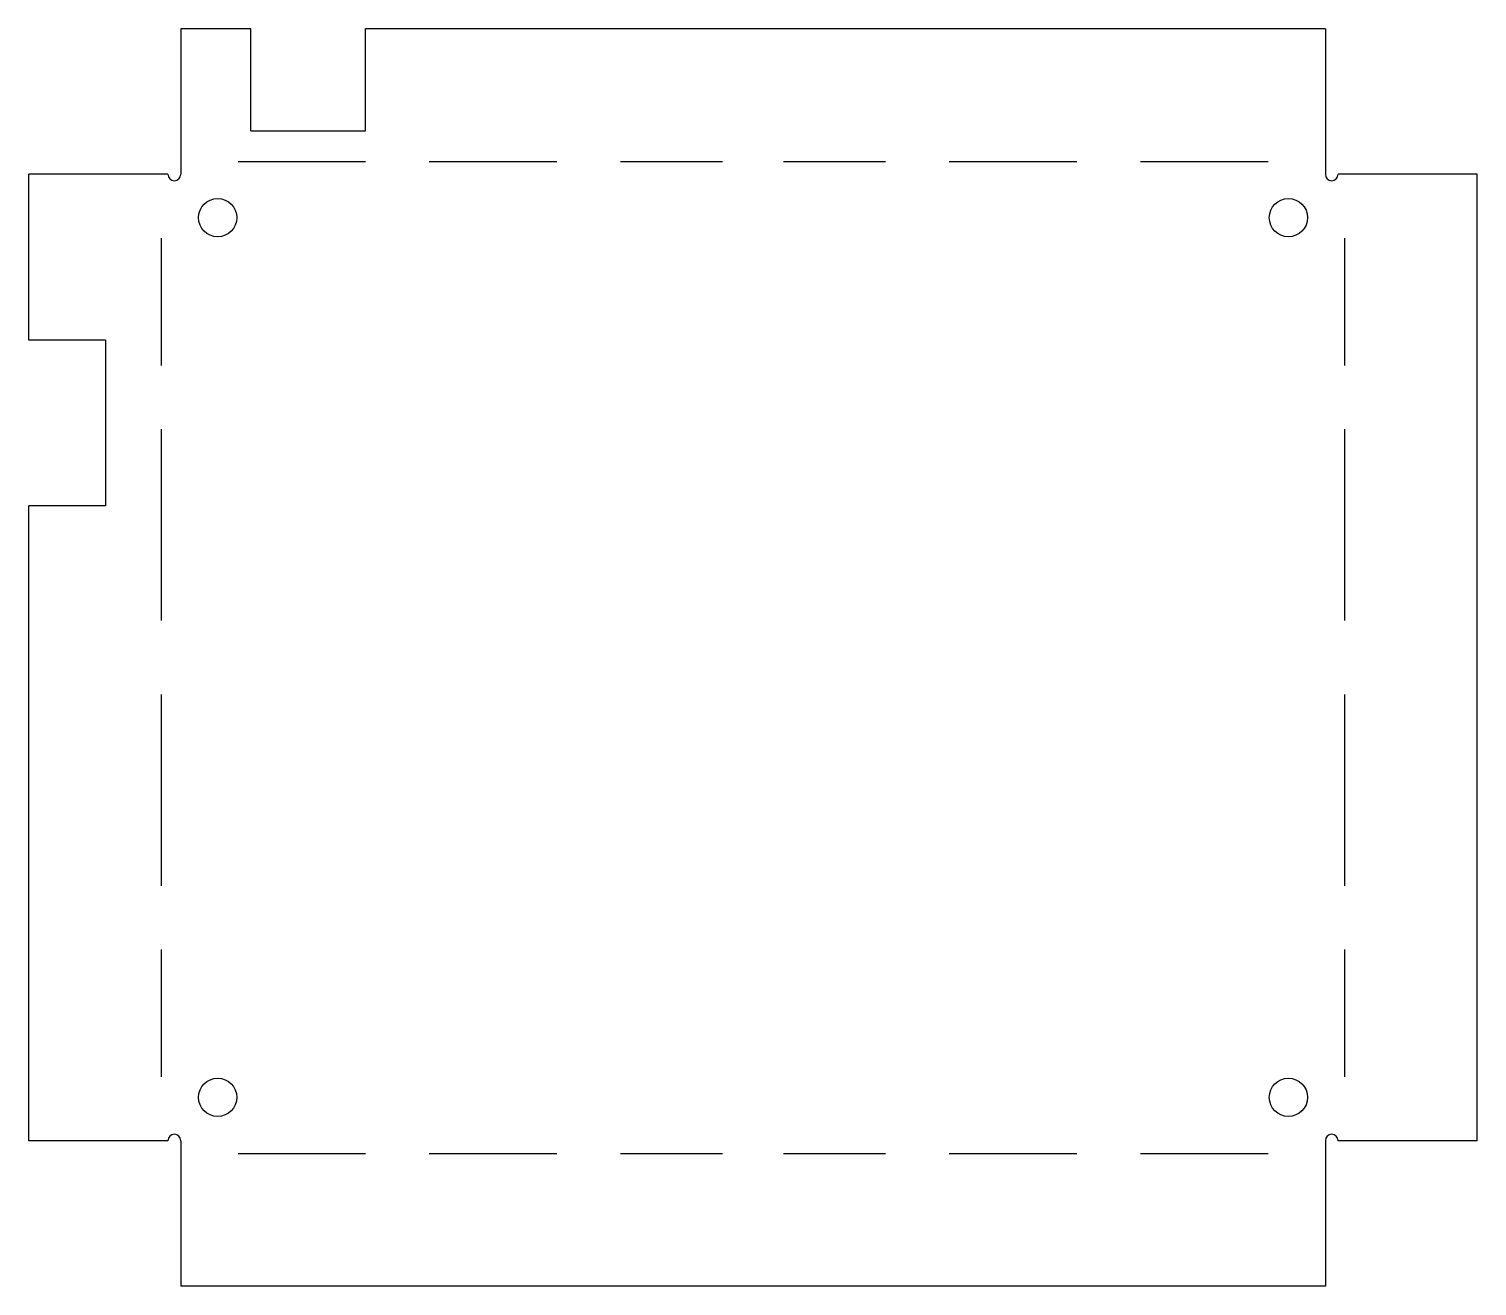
# Model space of a CAD drawing. Extents: x 38 to 152, y 38 to 136.
import ezdxf

# ---------------------------------------------------------------- set-up
doc = ezdxf.new("R2010")
doc.units = 0
doc.layers.add('外形線', color=7, linetype='CONTINUOUS')

msp = doc.modelspace()

# ---------------------------------------------------------------- linework, layer by layer
at = {"layer": '外形線', "linetype": 'CONTINUOUS'}
for p, q in [((55.85, 136.38), (50.35, 136.38)), ((50.35, 136.38), (50.35, 124.98)), ((55.85, 128.38), (55.85, 136.38)), ((140.15, 136.38), (64.85, 136.38)), ((64.85, 128.38), (64.85, 136.38)), ((140.15, 136.38), (140.15, 124.98)), ((55.85, 128.38), (64.85, 128.38)), ((38.45, 111.98), (38.45, 124.98)), ((49.35, 124.98), (38.45, 124.98)), ((54.85, 125.98), (64.85, 125.98)), ((69.85, 125.98), (79.85, 125.98)), ((84.85, 125.98), (92.85, 125.98)), ((97.65, 125.98), (105.65, 125.98)), ((110.65, 125.98), (120.65, 125.98)), ((125.65, 125.98), (135.65, 125.98)), ((152.05, 124.98), (141.15, 124.98)), ((152.05, 49.18), (152.05, 124.98)), ((48.85, 109.98), (48.85, 119.98)), ((141.65, 119.98), (141.65, 109.98)), ((44.45, 111.98), (38.45, 111.98)), ((44.45, 111.98), (44.45, 98.98)), ((48.85, 89.98), (48.85, 104.98)), ((141.65, 104.98), (141.65, 89.98)), ((38.45, 49.18), (38.45, 98.98)), ((44.45, 98.98), (38.45, 98.98)), ((48.85, 69.18), (48.85, 84.18)), ((141.65, 84.18), (141.65, 69.18)), ((48.85, 54.18), (48.85, 64.18)), ((141.65, 64.18), (141.65, 54.18)), ((49.35, 49.18), (38.45, 49.18)), ((50.35, 49.18), (50.35, 37.78)), ((140.15, 49.18), (140.15, 37.78)), ((152.05, 49.18), (141.15, 49.18)), ((54.85, 48.18), (64.85, 48.18)), ((69.85, 48.18), (79.85, 48.18)), ((84.85, 48.18), (92.85, 48.18)), ((97.65, 48.18), (105.65, 48.18)), ((110.65, 48.18), (120.65, 48.18)), ((125.65, 48.18), (135.65, 48.18)), ((140.15, 37.78), (50.35, 37.78))]:
    msp.add_line(p, q, dxfattribs=at)
for centre in [(53.25, 121.58), (137.25, 121.58), (53.25, 52.58), (137.25, 52.58)]:
    msp.add_circle(centre, 1.5, dxfattribs=at)
for centre, start, end in [((49.85, 124.98), 180, 0), ((140.65, 124.98), 180, 0), ((49.85, 49.18), 0, 180), ((140.65, 49.18), 0, 180)]:
    msp.add_arc(centre, 0.5, start, end, dxfattribs=at)

doc.saveas('drawing.dxf')
